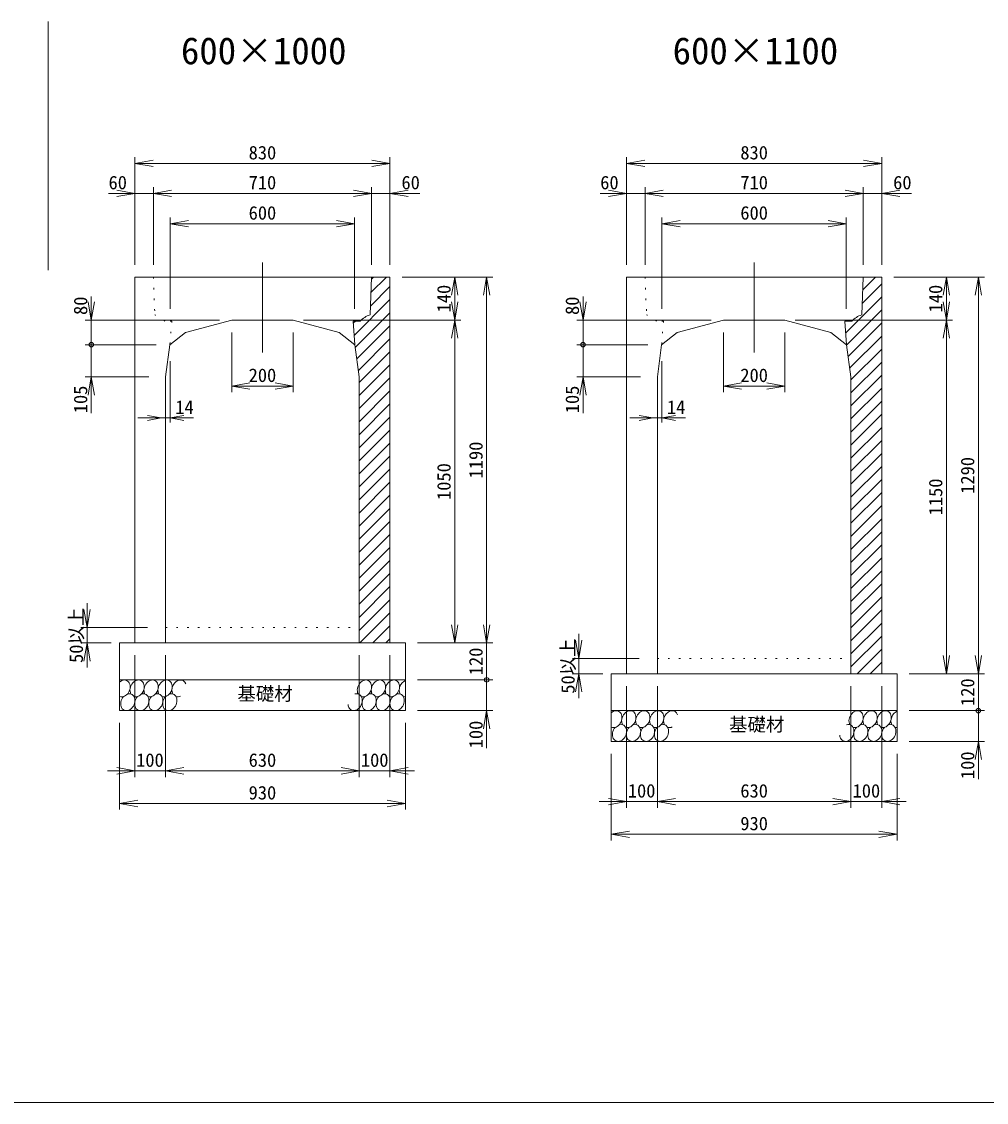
# Model space of a CAD drawing. Units: millimetres, scale not verified. Extents: x 2577 to 21887, y 2787 to 16449.
# Drawn here: x 11475 to 14614, y 2787 to 6302 of the extents above; entities that cross this region are included whole.
import ezdxf
from ezdxf.enums import TextEntityAlignment as Align

# ---------------------------------------------------------------- set-up
doc = ezdxf.new("R2010")
doc.units = ezdxf.units.MM
doc.header["$LTSCALE"] = 20
doc.linetypes.add('DOTTED', pattern=[1.75, 0.25, -1.5])
doc.layers.add('Layer1', color=4, linetype='Continuous', lineweight=18)
doc.styles.add('ＭＳ ゴシック-5.0-0.0', font='')
doc.styles.get('ＭＳ ゴシック-5.0-0.0').set_extended_font_data('ＭＳ ゴシック-5.0-0.0')

msp = doc.modelspace()

# ---------------------------------------------------------------- linework, layer by layer
at = {"layer": 'Layer1'}
for p, q in [((11561.78, 6301.57), (11561.78, 5493)), ((11843.71, 5510.85), (11843.71, 5860.29)), ((11843.71, 5840.29), (11902.8, 5850.71)), ((11843.71, 5840.29), (12673.71, 5840.29)), ((11843.71, 5840.29), (11902.8, 5829.87)), ((12673.71, 5840.29), (12614.62, 5850.71)), ((12673.71, 5840.29), (12614.62, 5829.87)), ((12673.71, 5510.85), (12673.71, 5860.29)), ((13443.71, 5510.85), (13443.71, 5860.29)), ((13443.71, 5840.29), (13502.8, 5850.71)), ((13443.71, 5840.29), (14273.71, 5840.29)), ((13443.71, 5840.29), (13502.8, 5829.87)), ((14273.71, 5840.29), (14214.62, 5850.71)), ((14273.71, 5840.29), (14214.62, 5829.87)), ((14273.71, 5510.85), (14273.71, 5860.29)), ((11757.84, 5743.05), (11843.71, 5743.05)), ((11843.71, 5743.05), (11784.62, 5753.47)), ((11843.71, 5743.05), (11784.62, 5732.63)), ((11843.71, 5510.85), (11843.71, 5763.05)), ((11843.71, 5743.05), (11903.71, 5743.05)), ((11903.71, 5510.85), (11903.71, 5763.05)), ((11903.71, 5510.85), (11903.71, 5763.05)), ((11903.71, 5743.05), (11962.8, 5753.47)), ((11903.71, 5743.05), (11962.8, 5753.47)), ((11903.71, 5743.05), (12613.71, 5743.05)), ((11903.71, 5743.05), (11962.8, 5732.63)), ((11903.71, 5743.05), (11962.8, 5732.63)), ((11903.71, 5743.05), (11963.71, 5743.05)), ((12613.71, 5743.05), (12553.71, 5743.05)), ((12613.71, 5743.05), (12554.62, 5753.47)), ((12613.71, 5743.05), (12554.62, 5753.47)), ((12613.71, 5743.05), (12554.62, 5732.63)), ((12613.71, 5743.05), (12554.62, 5732.63)), ((12613.71, 5510.85), (12613.71, 5763.05)), ((12613.71, 5743.05), (12673.71, 5743.05)), ((12673.71, 5510.85), (12673.71, 5763.05)), ((12673.71, 5743.05), (12732.8, 5753.47)), ((12673.71, 5743.05), (12732.8, 5732.63)), ((12771.04, 5743.05), (12673.71, 5743.05)), ((13357.84, 5743.05), (13443.71, 5743.05)), ((13443.71, 5743.05), (13384.62, 5753.47)), ((13443.71, 5743.05), (13384.62, 5732.63)), ((13443.71, 5510.85), (13443.71, 5763.05)), ((13443.71, 5743.05), (13503.71, 5743.05)), ((13503.71, 5510.85), (13503.71, 5763.05)), ((13503.71, 5510.85), (13503.71, 5763.05)), ((13503.71, 5743.05), (13562.8, 5753.47)), ((13503.71, 5743.05), (13562.8, 5753.47)), ((13503.71, 5743.05), (14213.71, 5743.05)), ((13503.71, 5743.05), (13562.8, 5732.63)), ((13503.71, 5743.05), (13562.8, 5732.63)), ((13503.71, 5743.05), (13563.71, 5743.05)), ((14213.71, 5743.05), (14153.71, 5743.05)), ((14213.71, 5743.05), (14154.62, 5753.47)), ((14213.71, 5743.05), (14154.62, 5753.47)), ((14213.71, 5743.05), (14154.62, 5732.63)), ((14213.71, 5743.05), (14154.62, 5732.63)), ((14213.71, 5510.85), (14213.71, 5763.05)), ((14213.71, 5743.05), (14273.71, 5743.05)), ((14273.71, 5510.85), (14273.71, 5763.05)), ((14273.71, 5743.05), (14332.8, 5753.47)), ((14273.71, 5743.05), (14332.8, 5732.63)), ((14371.04, 5743.05), (14273.71, 5743.05)), ((11958.71, 5367.85), (11958.71, 5664.41)), ((12558.71, 5367.85), (12558.71, 5664.41)), ((13558.71, 5367.85), (13558.71, 5664.41)), ((14158.71, 5367.85), (14158.71, 5664.41)), ((11958.71, 5644.41), (12017.8, 5654.83)), ((12558.71, 5644.41), (11958.71, 5644.41)), ((11958.71, 5644.41), (12017.8, 5633.99)), ((12558.71, 5644.41), (12499.62, 5654.83)), ((12558.71, 5644.41), (12499.62, 5633.99)), ((13558.71, 5644.41), (13617.8, 5654.83)), ((14158.71, 5644.41), (13558.71, 5644.41)), ((13558.71, 5644.41), (13617.8, 5633.99)), ((14158.71, 5644.41), (14099.62, 5654.83)), ((14158.71, 5644.41), (14099.62, 5633.99)), ((12258.71, 5225.53), (12258.71, 5518.01)), ((12258.71, 5225.53), (12258.71, 5518.01)), ((13858.71, 5225.53), (13858.71, 5518.01)), ((11843.71, 5470.85), (12258.71, 5470.85)), ((11843.71, 4280.85), (11843.71, 5470.85)), ((12258.71, 5470.85), (12462.02, 5470.85)), ((12673.71, 5470.85), (12258.71, 5470.85)), ((12613.71, 5470.85), (12608.71, 5347.85)), ((12662.23, 5470.85), (12611.65, 5420.27)), ((12619.81, 5470.85), (12613.45, 5464.49)), ((12673.71, 4280.85), (12673.71, 5470.85)), ((12713.71, 5470.85), (12904.28, 5470.85)), ((12713.71, 5470.85), (13008.34, 5470.85)), ((12884.28, 5470.85), (12873.86, 5411.76)), ((12884.28, 5330.85), (12884.28, 5470.85)), ((12884.28, 5470.85), (12894.7, 5411.76)), ((12988.34, 5470.85), (12977.92, 5411.76)), ((12988.34, 5470.85), (12988.34, 4280.85)), ((12988.34, 5470.85), (12998.76, 5411.76)), ((13443.71, 5470.85), (13858.71, 5470.85)), ((13443.71, 4180.85), (13443.71, 5470.85)), ((13858.71, 5470.85), (14062.02, 5470.85)), ((14273.71, 5470.85), (13858.71, 5470.85)), ((14213.71, 5470.85), (14208.71, 5347.85)), ((14273.71, 5448.78), (14210.23, 5385.31)), ((14253.34, 5470.85), (14212.03, 5429.53)), ((14273.71, 4180.85), (14273.71, 5470.85)), ((14313.71, 5470.85), (14504.28, 5470.85)), ((14313.71, 5470.85), (14608.34, 5470.85)), ((14484.28, 5470.85), (14473.86, 5411.76)), ((14484.28, 5330.85), (14484.28, 5470.85)), ((14484.28, 5470.85), (14494.7, 5411.76)), ((14588.34, 5470.85), (14577.92, 5411.76)), ((14588.34, 4180.85), (14588.34, 5470.85)), ((14588.34, 5470.85), (14598.76, 5411.76)), ((12673.71, 5439.9), (12609.85, 5376.04)), ((11701.89, 5330.85), (11691.48, 5389.93)), ((11701.89, 5407.49), (11701.89, 5330.85)), ((11701.89, 5330.85), (11712.31, 5389.93)), ((12673.71, 5397.47), (12557.35, 5281.11)), ((12884.28, 5330.85), (12873.86, 5389.93)), ((12884.28, 5330.85), (12894.7, 5389.93)), ((13301.89, 5330.85), (13291.48, 5389.93)), ((13301.89, 5407.49), (13301.89, 5330.85)), ((13301.89, 5330.85), (13312.31, 5389.93)), ((14273.71, 5406.36), (14156.71, 5289.36)), ((14484.28, 5330.85), (14473.86, 5389.93)), ((14484.28, 5330.85), (14494.7, 5389.93)), ((12673.71, 5355.04), (12560.86, 5242.2)), ((14273.71, 5363.93), (14159.82, 5250.04)), ((12118.71, 5330.85), (11681.89, 5330.85)), ((11701.89, 5330.85), (11701.89, 5250.85)), ((12158.71, 5330.85), (12008.71, 5290.85)), ((12158.71, 5330.85), (12258.71, 5330.85)), ((12358.71, 5330.85), (12258.71, 5330.85)), ((12351.96, 5330.85), (12358.71, 5330.85)), ((12358.71, 5330.85), (12508.71, 5290.85)), ((12391.96, 5330.85), (12904.28, 5330.85)), ((12553.71, 5327.85), (12559.71, 5250.85)), ((12553.71, 5327.85), (12576.47, 5327.85)), ((12561.66, 5327.85), (12554.28, 5320.47)), ((12673.71, 5312.62), (12565.85, 5204.76)), ((12884.28, 5330.85), (12873.86, 5271.76)), ((12884.28, 4280.85), (12884.28, 5330.85)), ((12884.28, 5330.85), (12894.7, 5271.76)), ((13718.71, 5330.85), (13281.89, 5330.85)), ((13301.89, 5330.85), (13301.89, 5250.85)), ((13758.71, 5330.85), (13608.71, 5290.85)), ((13758.71, 5330.85), (13858.71, 5330.85)), ((13958.71, 5330.85), (13858.71, 5330.85)), ((13951.96, 5330.85), (13958.71, 5330.85)), ((13958.71, 5330.85), (14108.71, 5290.85)), ((13991.96, 5330.85), (14504.28, 5330.85)), ((14153.71, 5327.85), (14159.71, 5250.85)), ((14153.71, 5327.85), (14176.47, 5327.85)), ((14273.71, 5321.51), (14164.81, 5212.6)), ((14484.28, 5330.85), (14473.86, 5271.76)), ((14484.28, 4180.85), (14484.28, 5330.85)), ((14484.28, 5330.85), (14494.7, 5271.76)), ((12008.71, 5290.85), (11957.71, 5250.85)), ((12158.71, 5290.85), (12158.71, 5096.38)), ((12358.71, 5290.85), (12358.71, 5096.38)), ((12508.71, 5290.85), (12559.71, 5250.85)), ((13608.71, 5290.85), (13557.71, 5250.85)), ((13758.71, 5290.85), (13758.71, 5096.38)), ((13958.71, 5290.85), (13958.71, 5096.38)), ((14108.71, 5290.85), (14159.71, 5250.85)), ((14273.71, 5279.08), (14169.8, 5175.17)), ((11912.41, 5250.85), (11681.89, 5250.85)), ((11701.89, 5145.85), (11701.89, 5250.85)), ((11957.71, 5250.85), (11943.71, 5145.85)), ((12559.71, 5250.85), (12573.71, 5145.85)), ((12673.71, 5270.19), (12570.84, 5167.33)), ((13512.41, 5250.85), (13281.89, 5250.85)), ((13301.89, 5145.85), (13301.89, 5250.85)), ((13557.71, 5250.85), (13543.71, 5145.85)), ((14159.71, 5250.85), (14173.71, 5145.85)), ((12673.71, 5227.76), (12573.71, 5127.76)), ((14273.71, 5236.65), (14173.71, 5136.65)), ((11958.71, 5115.85), (11958.71, 5197.08)), ((12673.71, 5185.34), (12573.71, 5085.34)), ((13558.71, 5115.85), (13558.71, 5197.08)), ((14273.71, 5194.23), (14173.71, 5094.23)), ((11888.71, 5145.85), (11681.89, 5145.85)), ((11701.89, 5145.85), (11691.48, 5086.76)), ((11701.89, 5145.85), (11712.31, 5086.76)), ((11701.89, 5027.93), (11701.89, 5145.85)), ((11943.71, 4280.85), (11943.71, 5145.85)), ((12573.71, 4280.85), (12573.71, 5145.85)), ((12673.71, 5142.91), (12573.71, 5042.91)), ((13488.71, 5145.85), (13281.89, 5145.85)), ((13301.89, 5145.85), (13291.48, 5086.76)), ((13301.89, 5145.85), (13312.31, 5086.76)), ((13301.89, 5027.93), (13301.89, 5145.85)), ((13543.71, 4180.85), (13543.71, 5145.85)), ((14273.71, 5151.8), (14173.71, 5051.8)), ((14173.71, 4180.85), (14173.71, 5145.85)), ((11958.71, 5115.85), (11958.71, 4997.6)), ((12158.71, 5116.38), (12217.8, 5126.8)), ((12158.71, 5116.38), (12358.71, 5116.38)), ((12158.71, 5116.38), (12217.8, 5105.96)), ((12358.71, 5116.38), (12299.62, 5126.8)), ((12358.71, 5116.38), (12299.62, 5105.96)), ((12673.71, 5100.49), (12573.71, 5000.49)), ((13558.71, 5115.85), (13558.71, 4997.6)), ((13758.71, 5116.38), (13817.8, 5126.8)), ((13758.71, 5116.38), (13958.71, 5116.38)), ((13758.71, 5116.38), (13817.8, 5105.96)), ((13958.71, 5116.38), (13899.62, 5126.8)), ((13958.71, 5116.38), (13899.62, 5105.96)), ((14273.71, 5109.37), (14173.71, 5009.37)), ((14273.71, 5066.95), (14173.71, 4966.95)), ((12673.71, 5058.06), (12573.71, 4958.06)), ((11928.71, 5012.6), (11853.71, 5012.6)), ((11928.71, 5012.6), (11884.39, 5020.42)), ((11928.71, 5012.6), (11884.39, 5004.79)), ((11928.71, 5012.6), (11958.71, 5012.6)), ((11958.71, 5012.6), (12003.02, 5020.42)), ((11958.71, 5012.6), (12003.02, 5004.79)), ((12034.88, 5012.6), (11958.71, 5012.6)), ((12673.71, 5015.63), (12573.71, 4915.63)), ((13528.71, 5012.6), (13453.71, 5012.6)), ((13528.71, 5012.6), (13484.39, 5020.42)), ((13528.71, 5012.6), (13484.39, 5004.79)), ((13528.71, 5012.6), (13558.71, 5012.6)), ((13558.71, 5012.6), (13603.02, 5020.42)), ((13558.71, 5012.6), (13603.02, 5004.79)), ((13634.88, 5012.6), (13558.71, 5012.6)), ((14273.71, 5024.52), (14173.71, 4924.52)), ((12673.71, 4973.21), (12573.71, 4873.21)), ((14273.71, 4982.09), (14173.71, 4882.09)), ((12673.71, 4930.78), (12573.71, 4830.78)), ((14273.71, 4939.67), (14173.71, 4839.67)), ((12673.71, 4888.35), (12573.71, 4788.35)), ((14273.71, 4897.24), (14173.71, 4797.24)), ((14273.71, 4854.82), (14173.71, 4754.82)), ((12673.71, 4845.93), (12573.71, 4745.93)), ((12673.71, 4803.5), (12573.71, 4703.5)), ((14273.71, 4812.39), (14173.71, 4712.39)), ((12673.71, 4761.07), (12573.71, 4661.07)), ((14273.71, 4769.96), (14173.71, 4669.96)), ((12673.71, 4718.65), (12573.71, 4618.65)), ((14273.71, 4727.54), (14173.71, 4627.54)), ((12673.71, 4676.22), (12573.71, 4576.22)), ((14273.71, 4685.11), (14173.71, 4585.11)), ((14273.71, 4642.68), (14173.71, 4542.68)), ((12673.71, 4633.79), (12573.71, 4533.79)), ((12673.71, 4591.37), (12573.71, 4491.37)), ((14273.71, 4600.26), (14173.71, 4500.26)), ((12673.71, 4548.94), (12573.71, 4448.94)), ((14273.71, 4557.83), (14173.71, 4457.83)), ((12673.71, 4506.52), (12573.71, 4406.52)), ((14273.71, 4515.4), (14173.71, 4415.4)), ((12673.71, 4464.09), (12573.71, 4364.09)), ((14273.71, 4472.98), (14173.71, 4372.98)), ((14273.71, 4430.55), (14173.71, 4330.55)), ((11687.87, 4330.85), (11687.87, 4410.85)), ((12673.71, 4421.66), (12573.71, 4321.66)), ((11687.87, 4330.85), (11677.45, 4389.93)), ((11687.87, 4330.85), (11698.29, 4389.93)), ((12673.71, 4379.24), (12575.32, 4280.85)), ((14273.71, 4388.12), (14173.71, 4288.12)), ((11884.35, 4330.85), (11667.87, 4330.85)), ((11687.87, 4330.85), (11687.87, 4280.85)), ((12673.71, 4336.81), (12617.74, 4280.85)), ((12884.28, 4280.85), (12873.86, 4339.93)), ((12884.28, 4280.85), (12894.7, 4339.93)), ((12988.34, 4280.85), (12977.92, 4339.93)), ((12988.34, 4280.85), (12977.92, 4339.93)), ((12988.34, 4280.85), (12988.34, 4340.85)), ((12988.34, 4280.85), (12998.76, 4339.93)), ((12988.34, 4280.85), (12998.76, 4339.93)), ((14273.71, 4345.7), (14173.71, 4245.7)), ((12673.71, 4294.38), (12660.17, 4280.85)), ((13287.87, 4230.85), (13277.45, 4289.93)), ((13287.87, 4230.85), (13287.87, 4310.85)), ((13287.87, 4230.85), (13298.29, 4289.93)), ((14273.71, 4303.27), (14173.71, 4203.27)), ((11765.96, 4280.85), (11667.87, 4280.85)), ((11687.87, 4280.85), (11677.45, 4221.76)), ((11687.87, 4280.85), (11698.29, 4221.76)), ((11687.87, 4280.85), (11687.87, 4200.85)), ((11793.71, 4280.85), (12723.71, 4280.85)), ((11793.71, 4160.85), (11793.71, 4280.85)), ((12723.71, 4160.85), (12723.71, 4280.85)), ((12763.71, 4280.85), (12904.28, 4280.85)), ((12763.71, 4280.85), (13008.34, 4280.85)), ((12988.34, 4160.85), (12988.34, 4280.85)), ((14273.71, 4260.85), (14193.71, 4180.85)), ((11843.71, 4240.85), (11843.71, 3844.93)), ((11943.71, 4240.85), (11943.71, 3844.93)), ((12573.71, 4240.85), (12573.71, 3844.93)), ((12673.71, 4240.85), (12673.71, 3844.93)), ((13484.35, 4230.85), (13267.87, 4230.85)), ((13287.87, 4230.85), (13287.87, 4180.85)), ((14273.71, 4218.42), (14236.14, 4180.85)), ((14484.28, 4180.85), (14473.86, 4239.93)), ((14484.28, 4180.85), (14494.7, 4239.93)), ((14588.34, 4180.85), (14577.92, 4239.93)), ((14588.34, 4180.85), (14577.92, 4239.93)), ((14588.34, 4180.85), (14588.34, 4240.85)), ((14588.34, 4180.85), (14598.76, 4239.93)), ((14588.34, 4180.85), (14598.76, 4239.93)), ((11793.71, 4160.85), (11793.71, 4060.85)), ((11793.71, 4160.85), (12723.71, 4160.85)), ((12723.71, 4060.85), (12723.71, 4160.85)), ((12763.71, 4160.85), (13008.34, 4160.85)), ((12988.34, 4160.85), (12988.34, 4100.85)), ((12988.34, 4060.85), (12988.34, 4160.85)), ((12988.34, 4160.85), (12988.34, 4100.85)), ((13365.96, 4180.85), (13267.87, 4180.85)), ((13287.87, 4180.85), (13277.45, 4121.76)), ((13287.87, 4180.85), (13298.29, 4121.76)), ((13287.87, 4180.85), (13287.87, 4100.85)), ((13393.71, 4180.85), (14323.71, 4180.85)), ((13393.71, 4060.85), (13393.71, 4180.85)), ((14323.71, 4060.85), (14323.71, 4180.85)), ((14363.71, 4180.85), (14504.28, 4180.85)), ((14363.71, 4180.85), (14608.34, 4180.85)), ((14363.71, 4180.85), (14608.34, 4180.85)), ((14588.34, 4060.85), (14588.34, 4180.85)), ((13443.71, 4140.85), (13443.71, 3744.93)), ((13543.71, 4140.85), (13543.71, 3744.93)), ((14173.71, 4140.85), (14173.71, 3744.93)), ((14273.71, 4140.85), (14273.71, 3744.93)), ((12723.71, 4060.85), (11793.71, 4060.85)), ((12763.71, 4060.85), (13008.34, 4060.85)), ((12988.34, 4060.85), (12977.92, 4001.76)), ((12988.34, 4060.85), (12998.76, 4001.76)), ((12988.34, 3938.23), (12988.34, 4060.85)), ((13393.71, 4060.85), (13393.71, 3960.85)), ((13393.71, 4060.85), (14323.71, 4060.85)), ((14323.71, 3960.85), (14323.71, 4060.85)), ((14363.71, 4060.85), (14608.34, 4060.85)), ((14588.34, 4060.85), (14588.34, 4000.85)), ((14588.34, 3960.85), (14588.34, 4060.85)), ((14588.34, 4060.85), (14588.34, 4000.85)), ((11793.71, 4020.85), (11793.71, 3738.76)), ((12723.71, 4020.85), (12723.71, 3738.76)), ((14323.71, 3960.85), (13393.71, 3960.85)), ((14363.71, 3960.85), (14608.34, 3960.85)), ((14588.34, 3960.85), (14577.92, 3901.76)), ((14588.34, 3960.85), (14598.76, 3901.76)), ((14588.34, 3838.23), (14588.34, 3960.85)), ((13393.71, 3920.85), (13393.71, 3638.76)), ((14323.71, 3920.85), (14323.71, 3638.76)), ((11843.71, 3864.93), (11784.62, 3875.35)), ((11943.71, 3864.93), (12002.8, 3875.35)), ((11943.71, 3864.93), (12002.8, 3875.35)), ((12573.71, 3864.93), (12514.62, 3875.35)), ((12573.71, 3864.93), (12514.62, 3875.35)), ((12673.71, 3864.93), (12732.8, 3875.35)), ((11754.8, 3864.93), (11843.71, 3864.93)), ((11843.71, 3864.93), (11784.62, 3854.51)), ((11843.71, 3864.93), (11943.71, 3864.93)), ((12573.71, 3864.93), (11943.71, 3864.93)), ((11943.71, 3864.93), (12002.8, 3854.51)), ((11943.71, 3864.93), (12002.8, 3854.51)), ((11943.71, 3864.93), (12003.71, 3864.93)), ((12573.71, 3864.93), (12513.71, 3864.93)), ((12573.71, 3864.93), (12514.62, 3854.51)), ((12573.71, 3864.93), (12514.62, 3854.51)), ((12673.71, 3864.93), (12573.71, 3864.93)), ((12673.71, 3864.93), (12732.8, 3854.51)), ((12753.4, 3864.93), (12673.71, 3864.93)), ((11793.71, 3758.76), (11852.8, 3769.18)), ((12723.71, 3758.76), (12664.62, 3769.18)), ((13354.8, 3764.93), (13443.71, 3764.93)), ((13443.71, 3764.93), (13384.62, 3775.35)), ((13443.71, 3764.93), (13384.62, 3754.51)), ((13443.71, 3764.93), (13543.71, 3764.93)), ((13543.71, 3764.93), (13602.8, 3775.35)), ((13543.71, 3764.93), (13602.8, 3775.35)), ((14173.71, 3764.93), (13543.71, 3764.93)), ((13543.71, 3764.93), (13602.8, 3754.51)), ((13543.71, 3764.93), (13602.8, 3754.51)), ((13543.71, 3764.93), (13603.71, 3764.93)), ((14173.71, 3764.93), (14113.71, 3764.93)), ((14173.71, 3764.93), (14114.62, 3775.35)), ((14173.71, 3764.93), (14114.62, 3775.35)), ((14173.71, 3764.93), (14114.62, 3754.51)), ((14173.71, 3764.93), (14114.62, 3754.51)), ((14273.71, 3764.93), (14173.71, 3764.93)), ((14273.71, 3764.93), (14332.8, 3775.35)), ((14273.71, 3764.93), (14332.8, 3754.51)), ((14353.4, 3764.93), (14273.71, 3764.93)), ((11793.71, 3758.76), (12723.71, 3758.76)), ((11793.71, 3758.76), (11852.8, 3748.34)), ((12723.71, 3758.76), (12664.62, 3748.34)), ((13393.71, 3658.76), (13452.8, 3669.18)), ((13393.71, 3658.76), (14323.71, 3658.76)), ((13393.71, 3658.76), (13452.8, 3648.34)), ((14323.71, 3658.76), (14264.62, 3669.18)), ((14323.71, 3658.76), (14264.62, 3648.34)), ((2577.44, 2786.81), (21887.41, 2786.81))]:
    msp.add_line(p, q, dxfattribs=at)
at = {"layer": 'Layer1', "linetype": 'DOTTED', "lineweight": 13}
for p, q in [((11903.71, 5470.85), (11908.71, 5347.85)), ((13503.71, 5470.85), (13508.71, 5347.85)), ((11963.71, 5327.85), (11940.94, 5327.85)), ((11963.71, 5327.85), (11957.71, 5250.85)), ((13563.71, 5327.85), (13540.94, 5327.85)), ((13563.71, 5327.85), (13557.71, 5250.85)), ((11943.71, 4330.85), (12573.71, 4330.85)), ((13543.71, 4230.85), (14173.71, 4230.85))]:
    msp.add_line(p, q, dxfattribs=at)
at = {"layer": 'Layer1'}
for centre in [(11701.89, 5250.85), (13301.89, 5250.85), (12988.34, 4160.85), (14588.34, 4060.85)]:
    msp.add_circle(centre, 7.43, dxfattribs=at)
at = {"layer": 'Layer1', "linetype": 'DOTTED', "lineweight": 13}
for centre in [(11883.85, 5271.81), (13483.85, 5271.81)]:
    msp.add_arc(centre, 80, 44.46712, 71.89707, dxfattribs=at)
at = {"layer": 'Layer1'}
for centre in [(12633.57, 5271.81), (14233.57, 5271.81)]:
    msp.add_arc(centre, 80, 108.10293, 135.53288, dxfattribs=at)
for centre, start_param, end_param in [((11805.34, 4133.03), 3.1641089, 7.3535633), ((11850.86, 4133.03), 3.2518953, 8.9063261), ((11896.38, 4133.03), 3.2518953, 8.9063261), ((11941.91, 4133.03), 3.2518953, 8.9063261), ((11987.43, 4133.03), 5.610227, 8.9063261), ((12590.57, 4133.03), 3.2518953, 8.9063261), ((12636.1, 4133.03), 3.2518953, 8.9063261), ((12681.62, 4133.03), 3.2518953, 8.9063261), ((12727.15, 4133.03), 0.6949414, 2.6231408), ((11820.71, 4088.36), 1.1965976, 6.8860585), ((11866.24, 4088.36), 1.1965976, 6.8860585), ((11911.76, 4088.36), 1.1965976, 6.8860585), ((11957.28, 4088.36), 1.1965976, 6.8860585), ((12560.43, 4088.36), 2.1791837, 6.8860585), ((12605.95, 4088.36), 1.1965976, 6.8860585), ((12651.48, 4088.36), 1.1965976, 6.8860585), ((12697, 4088.36), 1.1965976, 6.8860585), ((11987.43, 4133.03), 3.2518953, 3.8893366), ((12727.15, 4133.03), 3.2518953, 3.5395455), ((13405.34, 4033.03), 3.1641089, 7.3535633), ((13450.86, 4033.03), 3.2518953, 8.9063261), ((13496.38, 4033.03), 3.2518953, 8.9063261), ((13541.91, 4033.03), 3.2518953, 8.9063261), ((13587.43, 4033.03), 5.610227, 8.9063261), ((14190.57, 4033.03), 3.2518953, 8.9063261), ((14236.1, 4033.03), 3.2518953, 8.9063261), ((14281.62, 4033.03), 3.2518953, 8.9063261), ((14327.15, 4033.03), 0.6949414, 2.6231408), ((13420.71, 3988.36), 1.1965976, 6.8860585), ((13466.24, 3988.36), 1.1965976, 6.8860585), ((13511.76, 3988.36), 1.1965976, 6.8860585), ((13557.28, 3988.36), 1.1965976, 6.8860585), ((13587.43, 4033.03), 3.2518953, 3.8893366), ((14160.43, 3988.36), 2.1791837, 6.8860585), ((14205.95, 3988.36), 1.1965976, 6.8860585), ((14251.48, 3988.36), 1.1965976, 6.8860585), ((14297, 3988.36), 1.1965976, 6.8860585), ((14327.15, 4033.03), 3.2518953, 3.5395455)]:
    msp.add_ellipse(centre, major_axis=(12.08, 25.9), ratio=0.766667, start_param=start_param, end_param=end_param, dxfattribs=at)

# ---------------------------------------------------------------- texts
at = {"layer": 'Layer1', "color": 7, "style": 'ＭＳ ゴシック-5.0-0.0'}
for s, p in [('600×1000', (12262.93, 6250.89)), ('600×1100', (13862.93, 6250.89))]:
    msp.add_text(s, height=87.98, dxfattribs=at).set_placement(p, align=Align.TOP_CENTER)
for s, p in [('830', (12258.71, 5840.29)), ('830', (13858.71, 5840.29)), ('60', (11787.84, 5743.05)), ('710', (12258.71, 5743.05)), ('60', (12741.04, 5743.05)), ('60', (13387.84, 5743.05)), ('710', (13858.71, 5743.05)), ('60', (14341.04, 5743.05)), ('600', (12258.71, 5644.41)), ('600', (13858.71, 5644.41)), ('200', (12258.71, 5116.38)), ('200', (13858.71, 5116.38)), ('14', (12004.88, 5012.6)), ('14', (13604.88, 5012.6)), ('基礎材', (12267, 4080.63)), ('基礎材', (13867, 3980.63)), ('100', (11892.62, 3864.93)), ('630', (12258.71, 3864.93)), ('100', (12624.05, 3864.93)), ('930', (12258.71, 3758.76)), ('100', (13492.62, 3764.93)), ('630', (13858.71, 3764.93)), ('100', (14224.05, 3764.93)), ('930', (13858.71, 3658.76))]:
    msp.add_text(s, height=43.99, dxfattribs=at).set_placement(p, align=Align.BOTTOM_CENTER)
for s, p in [('140', (12884.28, 5400.85)), ('140', (14484.28, 5400.85)), ('80', (11701.89, 5377.49)), ('80', (13301.89, 5377.49)), ('105', (11701.89, 5072.93)), ('105', (13301.89, 5072.93)), ('1190', (12988.34, 4875.85)), ('1050', (12884.28, 4805.85)), ('1290', (14588.34, 4825.85)), ('1150', (14484.28, 4755.85)), ('50以上', (11687.87, 4305.85)), ('50以上', (13287.87, 4205.85)), ('120', (12988.34, 4220.85)), ('120', (14588.34, 4120.85)), ('100', (12988.34, 3983.23)), ('100', (14588.34, 3883.23))]:
    msp.add_text(s, height=43.99, rotation=90, dxfattribs=at).set_placement(p, align=Align.BOTTOM_CENTER)

doc.saveas('drawing.dxf')
